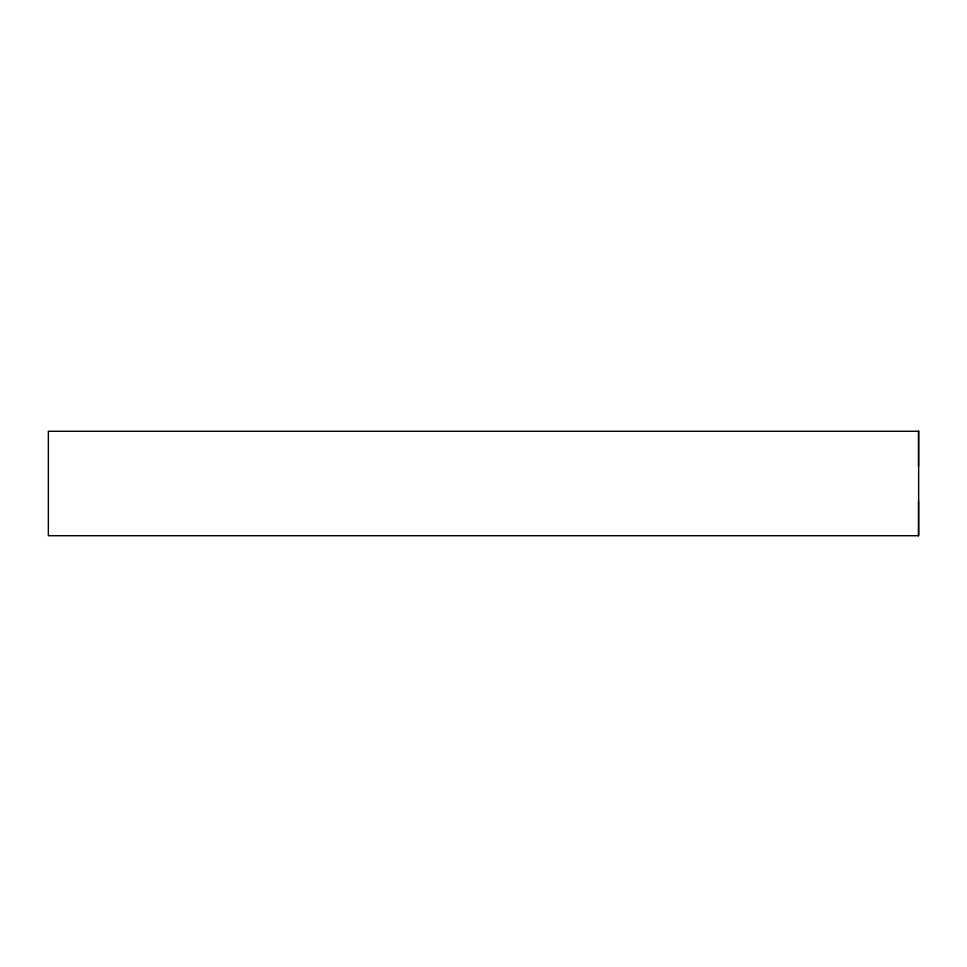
<?xml version="1.0" encoding="UTF-8"?>
<svg xmlns="http://www.w3.org/2000/svg" width="967" height="967" viewBox="0 0 967 967"><rect width="100%" height="100%" fill="white"/><g stroke="black" fill="none" stroke-linecap="round" stroke-linejoin="round"><path stroke-width="1.45" d="M918.505 431.282L918.505 466.094M918.505 500.906L918.505 535.718M918.65 431.282L48.35 431.282L48.35 535.718L918.65 535.718L918.65 431.282"/></g></svg>
